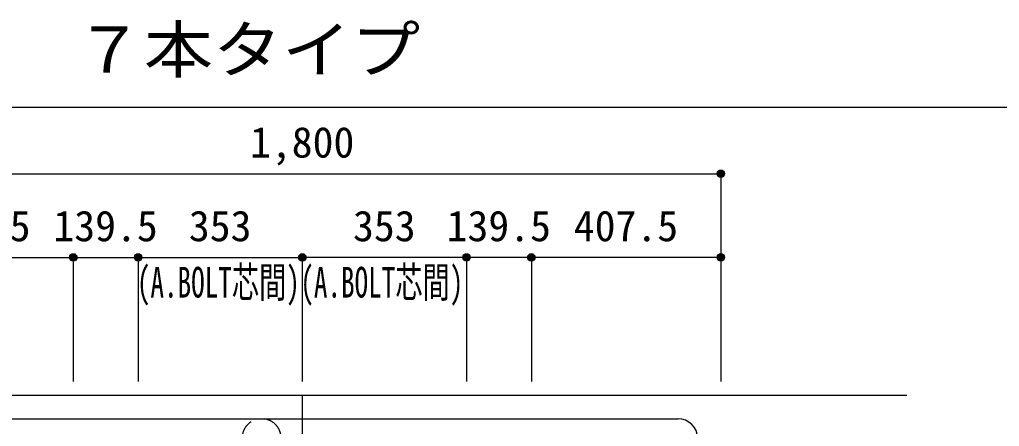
# Model space of a CAD drawing. Units: millimetres at full size, sheet at 1:30; details may follow other scales. Extents: x -5973 to 5954, y -4195 to 4201.
# Drawn here: x -4904 to -2797, y -909 to -33 of the extents above; entities that cross this region are included whole.
import ezdxf
from ezdxf.enums import TextEntityAlignment as Align

# ---------------------------------------------------------------- set-up
doc = ezdxf.new("R2010")
doc.units = ezdxf.units.MM
doc.header["$LTSCALE"] = 30
doc.header["$PDMODE"] = 32
doc.header["$PDSIZE"] = 15
doc.linetypes.add('CHAIN1', pattern=[8, 5, -1, 1, -1])
doc.linetypes.add('DASHED2', pattern=[3, 2, -1])
for name, color, linetype in [('0-1_躯体線', 2, 'Continuous'), ('0-4_フープ筋', 7, 'Continuous'), ('0-7_文字', 4, 'Continuous'), ('0-C', 7, 'DASHED2'), ('0-D_寸法', 4, 'Continuous'), ('6-7_文字', 7, 'Continuous'), ('F-0_枠', 6, 'Continuous')]:
    doc.layers.add(name, color=color, linetype=linetype)
doc.styles.add('ＭＳ ゴシック', font='')
doc.styles.get('ＭＳ ゴシック').set_extended_font_data('MS Gothic')

msp = doc.modelspace()

# ---------------------------------------------------------------- linework, layer by layer
at = {"layer": '0-1_躯体線'}
msp.add_line((-2995.8, -842.16), (-5195.8, -842.16), dxfattribs=at)
at = {"layer": '0-4_フープ筋'}
msp.add_line((-5103.8, -892.16), (-3487.8, -892.16), dxfattribs=at)
msp.add_arc((-3487.8, -934.16), 42, 0, 90, dxfattribs=at)
at = {"layer": '0-C'}
msp.add_arc((-4383.3, -934.16), 42, 0, 180, dxfattribs=at)
at = {"layer": '0-D_寸法'}
for p, q in [((-5195.8, -365.12), (-3395.8, -365.12)), ((-5195.8, -365.12), (-3395.8, -365.12)), ((-5195.8, -545.12), (-4788.3, -545.12)), ((-4788.3, -545.12), (-4648.8, -545.12)), ((-4788.3, -545.12), (-4788.3, -812.16)), ((-4648.8, -545.12), (-4295.8, -545.12)), ((-4648.8, -545.12), (-4648.8, -812.16)), ((-3942.8, -545.12), (-4295.8, -545.12)), ((-4295.8, -545.12), (-4295.8, -812.16)), ((-3803.3, -545.12), (-3942.8, -545.12)), ((-3942.8, -545.12), (-3942.8, -812.16)), ((-3395.8, -545.12), (-3803.3, -545.12)), ((-3803.3, -545.12), (-3803.3, -812.16)), ((-3395.8, -545.12), (-3395.8, -812.16))]:
    msp.add_line(p, q, dxfattribs=at)
at = {"layer": '0-D_寸法', "linetype": 'CHAIN1'}
msp.add_line((-4295.8, -842.16), (-4295.8, -3042.16), dxfattribs=at)
at = {"layer": '0-D_寸法'}
msp.add_lwpolyline([(-3395.8, -365.12), (-3395.8, -545.12), (-3395.8, -812.16)], dxfattribs=at)
for centre, radius in [((-3395.8, -365.12), 8), ((-3395.8, -365.12), 7.2), ((-3395.8, -365.12), 6.4), ((-3395.8, -365.12), 5.6), ((-3395.8, -365.12), 4.8), ((-3395.8, -365.12), 4), ((-3395.8, -365.12), 3.2), ((-3395.8, -365.12), 2.4), ((-3395.8, -365.12), 1.6), ((-3395.8, -365.12), 0.8), ((-4788.3, -545.12), 8), ((-4788.3, -545.12), 8), ((-4788.3, -545.12), 7.2), ((-4788.3, -545.12), 7.2), ((-4788.3, -545.12), 6.4), ((-4788.3, -545.12), 6.4), ((-4788.3, -545.12), 5.6), ((-4788.3, -545.12), 5.6), ((-4788.3, -545.12), 4.8), ((-4788.3, -545.12), 4.8), ((-4788.3, -545.12), 4), ((-4788.3, -545.12), 4), ((-4788.3, -545.12), 3.2), ((-4788.3, -545.12), 3.2), ((-4788.3, -545.12), 2.4), ((-4788.3, -545.12), 2.4), ((-4788.3, -545.12), 1.6), ((-4788.3, -545.12), 1.6), ((-4788.3, -545.12), 0.8), ((-4788.3, -545.12), 0.8), ((-4648.8, -545.12), 8), ((-4648.8, -545.12), 8), ((-4648.8, -545.12), 7.2), ((-4648.8, -545.12), 7.2), ((-4648.8, -545.12), 6.4), ((-4648.8, -545.12), 6.4), ((-4648.8, -545.12), 5.6), ((-4648.8, -545.12), 5.6), ((-4648.8, -545.12), 4.8), ((-4648.8, -545.12), 4.8), ((-4648.8, -545.12), 4), ((-4648.8, -545.12), 4), ((-4648.8, -545.12), 3.2), ((-4648.8, -545.12), 3.2), ((-4648.8, -545.12), 2.4), ((-4648.8, -545.12), 2.4), ((-4648.8, -545.12), 1.6), ((-4648.8, -545.12), 1.6), ((-4648.8, -545.12), 0.8), ((-4648.8, -545.12), 0.8), ((-4295.8, -545.12), 8), ((-4295.8, -545.12), 7.2), ((-4295.8, -545.12), 6.4), ((-4295.8, -545.12), 5.6), ((-4295.8, -545.12), 4.8), ((-4295.8, -545.12), 4), ((-4295.8, -545.12), 3.2), ((-4295.8, -545.12), 2.4), ((-4295.8, -545.12), 1.6), ((-4295.8, -545.12), 0.8), ((-3942.8, -545.12), 8), ((-3942.8, -545.12), 7.2), ((-3942.8, -545.12), 6.4), ((-3942.8, -545.12), 5.6), ((-3942.8, -545.12), 4.8), ((-3942.8, -545.12), 4), ((-3942.8, -545.12), 3.2), ((-3942.8, -545.12), 2.4), ((-3942.8, -545.12), 1.6), ((-3942.8, -545.12), 0.8), ((-3803.3, -545.12), 8), ((-3803.3, -545.12), 7.2), ((-3803.3, -545.12), 6.4), ((-3803.3, -545.12), 5.6), ((-3803.3, -545.12), 4.8), ((-3803.3, -545.12), 4), ((-3803.3, -545.12), 3.2), ((-3803.3, -545.12), 2.4), ((-3803.3, -545.12), 1.6), ((-3803.3, -545.12), 0.8), ((-3395.8, -545.12), 8), ((-3395.8, -545.12), 7.2), ((-3395.8, -545.12), 6.4), ((-3395.8, -545.12), 5.6), ((-3395.8, -545.12), 4.8), ((-3395.8, -545.12), 4), ((-3395.8, -545.12), 3.2), ((-3395.8, -545.12), 2.4), ((-3395.8, -545.12), 1.6), ((-3395.8, -545.12), 0.8)]:
    msp.add_circle(centre, radius, dxfattribs=at)
at = {"layer": '0-D_寸法', "color": 7}
for p in [(-3395.8, -365.12), (-4788.3, -545.12), (-4648.8, -545.12), (-4648.8, -545.12), (-4295.8, -545.12), (-3942.8, -545.12), (-3803.3, -545.12), (-3395.8, -545.12)]:
    msp.add_point(p, dxfattribs=at)
at = {"layer": 'F-0_枠', "color": 2}
msp.add_line((-5972.88, -222.05), (3723.6, -222.05), dxfattribs=at)

# ---------------------------------------------------------------- texts
at = {"layer": '0-7_文字', "style": 'ＭＳ ゴシック', "width": 0.65}
for p in [(-4651.54, -651.26), (-4300.06, -651.26)]:
    msp.add_text('(A.BOLT芯間)', height=65.98, dxfattribs=at).set_placement(p, align=Align.BOTTOM_LEFT)
at = {"layer": '0-D_寸法', "style": 'ＭＳ ゴシック'}
for s, p in [('1,800', (-4408.3, -350.12)), ('407.5', (-5104.55, -530.12)), ('139.5', (-4831.05, -530.12)), ('353', (-4539.8, -530.12)), ('353', (-4186.8, -530.12)), ('139.5', (-3985.55, -530.12)), ('407.5', (-3712.05, -530.12))]:
    msp.add_text(s, height=65.98, dxfattribs=at).set_placement(p, align=Align.BOTTOM_LEFT)
at = {"layer": '6-7_文字', "color": 2, "style": 'ＭＳ ゴシック', "width": 1.1}
msp.add_text('\u3000\u3000基礎梁主筋\u3000７本タイプ', height=98.97, dxfattribs=at).set_placement((-5972.88, -177.05), align=Align.BOTTOM_LEFT)

doc.saveas('drawing.dxf')
